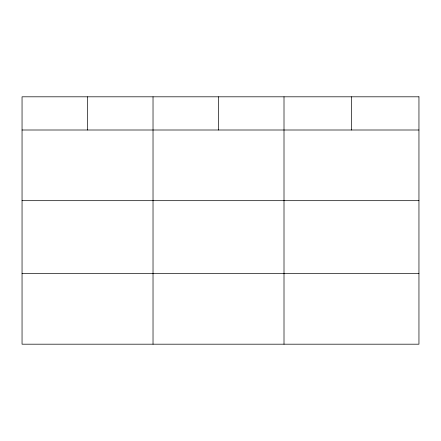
<?xml version="1.0" encoding="UTF-8"?>
<svg xmlns="http://www.w3.org/2000/svg" width="441" height="441" viewBox="0 0 441 441"><rect width="100%" height="100%" fill="white"/><g stroke="black" fill="none" stroke-linecap="round" stroke-linejoin="round"><path stroke-width="0.66" d="M22.05 130.001L418.95 130.001M22.05 200.683L418.95 200.683M22.05 273.508L418.95 273.508M351.477 96.811L351.477 130.001M284.004 96.811L284.004 344.189M218.516 96.811L218.516 130.001M153.027 96.811L153.027 344.189M87.539 96.811L87.539 130.001M418.95 96.811L22.05 96.811L22.05 344.189L418.95 344.189L418.95 96.811"/></g></svg>
